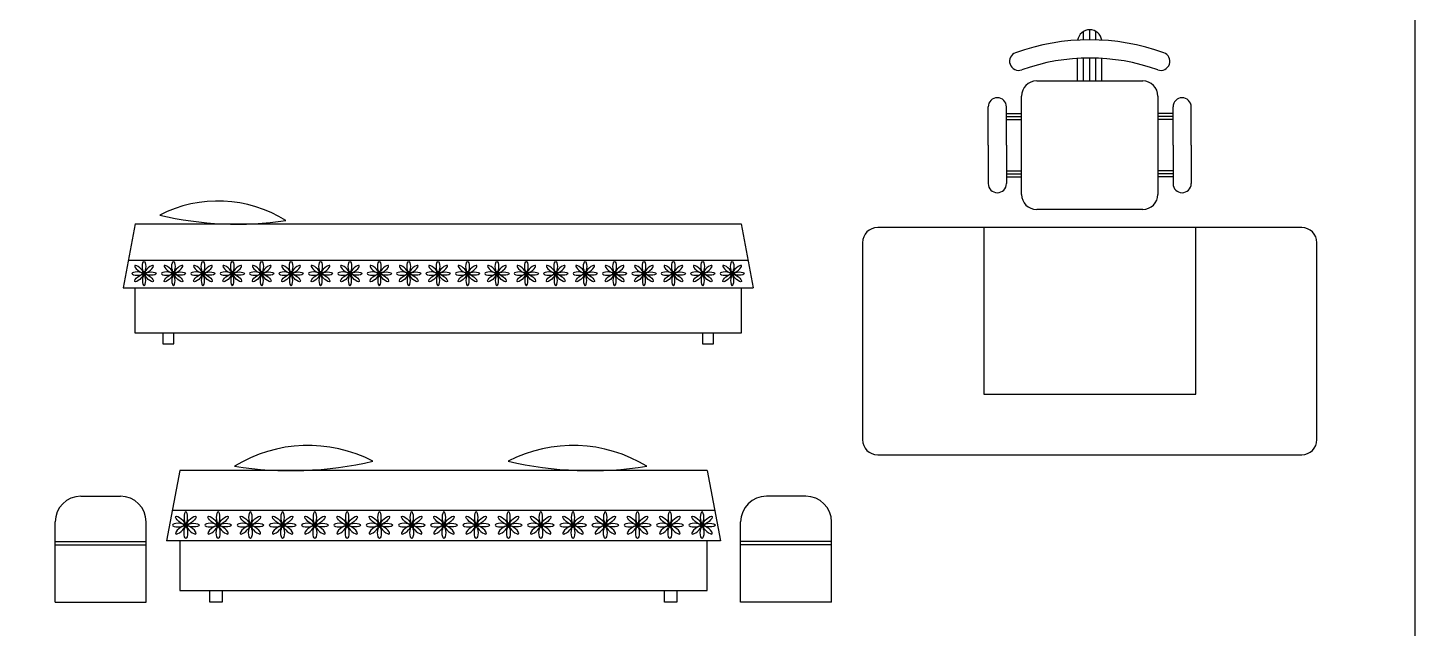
# Model space of a CAD drawing. Header units: millimetres. Extents: x 577 to 2337, y 236 to 943.
# Drawn here: x 787.945 to 792.525, y 698.024 to 700.006 of the extents above; entities that cross this region are included whole.
import ezdxf

# ---------------------------------------------------------------- set-up
doc = ezdxf.new("R2010")
doc.units = ezdxf.units.MM
doc.header["$LTSCALE"] = 0.01
doc.layers.add('06-Furn', color=4, linetype='Continuous')

# ---------------------------------------------------------------- blocks, each defined once
blk = doc.blocks.new('table2')
at = {"layer": '06-Furn', "color": 37}
for p, q in [((802.9390174624731, 707.1332086072864), (802.9390174624731, 707.1615305075152)), ((802.9590174624731, 707.1334852584571), (802.9590174624731, 707.1668210968339)), ((802.979017462473, 707.1332086072864), (802.979017462473, 707.1615305075152)), ((802.9190174624731, 706.9978844115764), (802.9190174624731, 707.0734852584571)), ((802.9390174624731, 706.9978844115764), (802.9390174624731, 707.0734852584571)), ((802.9590174624731, 706.9978844115764), (802.9590174624731, 707.0734852584571)), ((802.979017462473, 706.9978844115764), (802.979017462473, 707.0734852584571)), ((802.999017462473, 706.9978844115764), (802.999017462473, 707.0734852584571)), ((802.6959248037564, 707.0532436308079), (802.6959248037564, 707.0532436308079)), ((803.2221101211898, 707.0532436308079), (803.2221101211898, 707.0532436308079)), ((802.7840174624731, 706.9978844115764), (803.134017462473, 706.9978844115764)), ((802.734017462473, 706.6234852584571), (802.734017462473, 706.9478844115764)), ((803.184017462473, 706.9478844115764), (803.184017462473, 706.6234852584571)), ((802.624017462473, 706.7856848350168), (802.624017462473, 706.9123536743705)), ((802.684017462473, 706.7856848350168), (802.684017462473, 706.9123536743705)), ((802.684017462473, 706.8905770373716), (802.734017462473, 706.8905770373716)), ((803.234017462473, 706.8905770373716), (803.184017462473, 706.8905770373716)), ((803.234017462473, 706.7856848350168), (803.234017462473, 706.9123536743705)), ((803.2940174624731, 706.7856848350168), (803.2940174624731, 706.9123536743705)), ((802.684017462473, 706.8805770373715), (802.734017462473, 706.8805770373715)), ((802.684017462473, 706.8705770373715), (802.734017462473, 706.8705770373715)), ((803.234017462473, 706.8805770373715), (803.184017462473, 706.8805770373715)), ((803.234017462473, 706.8705770373715), (803.184017462473, 706.8705770373715)), ((802.624017462473, 706.7856848350168), (802.624017462473, 706.6590159956629)), ((802.684017462473, 706.7856848350168), (802.684017462473, 706.6590159956629)), ((803.234017462473, 706.7856848350168), (803.234017462473, 706.6590159956629)), ((803.2940174624731, 706.7856848350168), (803.2940174624731, 706.6590159956629)), ((802.684017462473, 706.7007926326619), (802.734017462473, 706.7007926326619)), ((802.684017462473, 706.6907926326619), (802.734017462473, 706.6907926326619)), ((802.684017462473, 706.6807926326619), (802.734017462473, 706.6807926326619)), ((803.234017462473, 706.7007926326619), (803.184017462473, 706.7007926326619)), ((803.234017462473, 706.6907926326619), (803.184017462473, 706.6907926326619)), ((803.234017462473, 706.6807926326619), (803.184017462473, 706.6807926326619)), ((803.134017462473, 706.5734852584571), (802.7840174624731, 706.5734852584571)), ((803.6590174624731, 706.5138853823629), (802.259017462473, 706.5138853823629)), ((802.609017462473, 706.5138853823629), (802.609017462473, 705.9638853823628)), ((803.309017462473, 705.9638853823628), (803.309017462473, 706.5138853823629)), ((802.2090174624731, 706.4638853823628), (802.2090174624731, 705.813885382363)), ((803.7090174624731, 705.813885382363), (803.7090174624731, 706.4638853823628)), ((802.609017462473, 705.9638853823628), (803.309017462473, 705.9638853823628)), ((802.259017462473, 705.7638853823629), (803.6590174624731, 705.7638853823629))]:
    blk.add_line(p, q, dxfattribs=at)
for centre, radius, start, end in [((802.9590174624731, 707.1263728301515), 0.04044826668239341, 8.538032591338604, 171.4619674086614), ((802.9590174624731, 706.4104148756103), 0.7230703828466986, 70.2164437314334, 109.7835562685666), ((802.7244354020027, 707.0625788216275), 0.03000000000000001, 109.7835562685666, 198.1299367829134), ((802.9590174624731, 706.4104148756103), 0.6630703828466986, 70.2164437314334, 109.7835562685666), ((803.1935995229434, 707.0625788216275), 0.03000000000000001, 341.8700632170865, 70.2164437314334), ((802.7244354020027, 707.0625788216275), 0.03000000000000001, 198.1299367829134, 289.7835562685666), ((803.1935995229434, 707.0625788216275), 0.03000000000000001, 250.2164437314332, 341.8700632170865), ((802.7840174624731, 706.9478844115764), 0.05000000000000001, 90, 180), ((803.134017462473, 706.9478844115764), 0.05000000000000001, 0, 90), ((802.654017462473, 706.9123536743705), 0.03000000000000001, 0, 180), ((803.264017462473, 706.9123536743705), 0.03000000000000001, 0, 180), ((802.654017462473, 706.6590159956629), 0.03000000000000001, 180, 0), ((803.264017462473, 706.6590159956629), 0.03000000000000001, 180, 0), ((802.7840174624731, 706.6234852584571), 0.05000000000000001, 180, 270), ((803.134017462473, 706.6234852584571), 0.05000000000000001, 270, 0), ((802.259017462473, 706.4638853823628), 0.05000000000000027, 90, 180), ((803.6590174624731, 706.4638853823628), 0.05000000000000072, 0, 90), ((802.259017462473, 705.813885382363), 0.05000000000000072, 180, 270), ((803.6590174624731, 705.813885382363), 0.05000000000000038, 270, 0)]:
    blk.add_arc(centre, radius, start, end, dxfattribs=at)
blk = doc.blocks.new('bed3')
at = {"layer": '06-Furn'}
h = blk.add_hatch(color=243, dxfattribs=at)
edge = h.paths.add_edge_path()
edge.add_ellipse((805.3698898849779, 697.2328792601681), major_axis=(-0.004149226173076965, 0.004149226173076965), ratio=0.9999999999969152, start_angle=45.00000000008839, end_angle=225.0000000000884, ccw=False)
edge.add_ellipse((805.3698898849779, 697.2328792601681), major_axis=(0.004149226173135704, 0.004149226173135706), ratio=0.9999999999912027, start_angle=-45.00000000025199, end_angle=134.999999999748, ccw=False)
h = blk.add_hatch(color=243, dxfattribs=at)
edge = h.paths.add_edge_path()
edge.add_ellipse((805.4669584862592, 697.2328792601681), major_axis=(0.004149226173135704, 0.004149226173135706), ratio=0.9999999999912027, start_angle=134.999999999748, end_angle=314.99999999974796, ccw=False)
edge.add_ellipse((805.4669584862592, 697.2328792601681), major_axis=(-0.004149226173076965, 0.004149226173076965), ratio=0.9999999999969152, start_angle=-134.9999999999116, end_angle=45.00000000008839, ccw=False)
h = blk.add_hatch(color=243, dxfattribs=at)
edge = h.paths.add_edge_path()
edge.add_ellipse((805.5640270875406, 697.2328792601681), major_axis=(-0.004149226173076965, 0.004149226173076965), ratio=0.9999999999969152, start_angle=45.00000000008839, end_angle=225.0000000000884, ccw=False)
edge.add_ellipse((805.5640270875406, 697.2328792601681), major_axis=(0.004149226173135704, 0.004149226173135706), ratio=0.9999999999912027, start_angle=-45.00000000025199, end_angle=134.999999999748, ccw=False)
h = blk.add_hatch(color=243, dxfattribs=at)
edge = h.paths.add_edge_path()
edge.add_ellipse((805.6610956888219, 697.2328792601681), major_axis=(0.004149226173135704, 0.004149226173135706), ratio=0.9999999999912027, start_angle=134.999999999748, end_angle=314.99999999974796, ccw=False)
edge.add_ellipse((805.6610956888219, 697.2328792601681), major_axis=(-0.004149226173076965, 0.004149226173076965), ratio=0.9999999999969152, start_angle=-134.9999999999116, end_angle=45.00000000008839, ccw=False)
h = blk.add_hatch(color=243, dxfattribs=at)
edge = h.paths.add_edge_path()
edge.add_ellipse((805.7581642901033, 697.2328792601681), major_axis=(-0.004149226173076965, 0.004149226173076965), ratio=0.9999999999969152, start_angle=45.00000000008839, end_angle=225.0000000000884, ccw=False)
edge.add_ellipse((805.7581642901033, 697.2328792601681), major_axis=(0.004149226173135704, 0.004149226173135706), ratio=0.9999999999912027, start_angle=-45.00000000025199, end_angle=134.999999999748, ccw=False)
h = blk.add_hatch(color=243, dxfattribs=at)
edge = h.paths.add_edge_path()
edge.add_ellipse((805.8552328913846, 697.2328792601681), major_axis=(0.004149226173135704, 0.004149226173135706), ratio=0.9999999999912027, start_angle=134.999999999748, end_angle=314.99999999974796, ccw=False)
edge.add_ellipse((805.8552328913846, 697.2328792601681), major_axis=(-0.004149226173076965, 0.004149226173076965), ratio=0.9999999999969152, start_angle=-134.9999999999116, end_angle=45.00000000008839, ccw=False)
h = blk.add_hatch(color=243, dxfattribs=at)
edge = h.paths.add_edge_path()
edge.add_ellipse((805.952301492666, 697.2328792601681), major_axis=(-0.004149226173076965, 0.004149226173076965), ratio=0.9999999999969152, start_angle=45.00000000008839, end_angle=225.0000000000884, ccw=False)
edge.add_ellipse((805.952301492666, 697.2328792601681), major_axis=(0.004149226173135704, 0.004149226173135706), ratio=0.9999999999912027, start_angle=-45.00000000025199, end_angle=134.999999999748, ccw=False)
h = blk.add_hatch(color=243, dxfattribs=at)
edge = h.paths.add_edge_path()
edge.add_ellipse((806.0493700939473, 697.2328792601681), major_axis=(0.004149226173135704, 0.004149226173135706), ratio=0.9999999999912027, start_angle=134.999999999748, end_angle=314.99999999974796, ccw=False)
edge.add_ellipse((806.0493700939473, 697.2328792601681), major_axis=(-0.004149226173076965, 0.004149226173076965), ratio=0.9999999999969152, start_angle=-134.9999999999116, end_angle=45.00000000008839, ccw=False)
h = blk.add_hatch(color=243, dxfattribs=at)
edge = h.paths.add_edge_path()
edge.add_ellipse((806.1464386952288, 697.2328792601681), major_axis=(-0.004149226173076965, 0.004149226173076965), ratio=0.9999999999969152, start_angle=45.00000000008839, end_angle=225.0000000000884, ccw=False)
edge.add_ellipse((806.1464386952288, 697.2328792601681), major_axis=(0.004149226173135704, 0.004149226173135706), ratio=0.9999999999912027, start_angle=-45.00000000025199, end_angle=134.999999999748, ccw=False)
h = blk.add_hatch(color=243, dxfattribs=at)
edge = h.paths.add_edge_path()
edge.add_ellipse((806.2435072965101, 697.2328792601681), major_axis=(0.004149226173135704, 0.004149226173135706), ratio=0.9999999999912027, start_angle=134.999999999748, end_angle=314.99999999974796, ccw=False)
edge.add_ellipse((806.2435072965101, 697.2328792601681), major_axis=(-0.004149226173076965, 0.004149226173076965), ratio=0.9999999999969152, start_angle=-134.9999999999116, end_angle=45.00000000008839, ccw=False)
h = blk.add_hatch(color=243, dxfattribs=at)
edge = h.paths.add_edge_path()
edge.add_ellipse((806.3405758977915, 697.2328792601681), major_axis=(-0.004149226173076965, 0.004149226173076965), ratio=0.9999999999969152, start_angle=45.00000000008839, end_angle=225.0000000000884, ccw=False)
edge.add_ellipse((806.3405758977915, 697.2328792601681), major_axis=(0.004149226173135704, 0.004149226173135706), ratio=0.9999999999912027, start_angle=-45.00000000025199, end_angle=134.999999999748, ccw=False)
h = blk.add_hatch(color=243, dxfattribs=at)
edge = h.paths.add_edge_path()
edge.add_ellipse((806.4376444990729, 697.2328792601681), major_axis=(0.004149226173135704, 0.004149226173135706), ratio=0.9999999999912027, start_angle=134.999999999748, end_angle=314.99999999974796, ccw=False)
edge.add_ellipse((806.4376444990729, 697.2328792601681), major_axis=(-0.004149226173076965, 0.004149226173076965), ratio=0.9999999999969152, start_angle=-134.9999999999116, end_angle=45.00000000008839, ccw=False)
h = blk.add_hatch(color=243, dxfattribs=at)
edge = h.paths.add_edge_path()
edge.add_ellipse((806.5347131003543, 697.2328792601681), major_axis=(-0.004149226173076965, 0.004149226173076965), ratio=0.9999999999969152, start_angle=45.00000000008839, end_angle=225.0000000000884, ccw=False)
edge.add_ellipse((806.5347131003543, 697.2328792601681), major_axis=(0.004149226173135704, 0.004149226173135706), ratio=0.9999999999912027, start_angle=-45.00000000025199, end_angle=134.999999999748, ccw=False)
h = blk.add_hatch(color=243, dxfattribs=at)
edge = h.paths.add_edge_path()
edge.add_ellipse((806.6317817016356, 697.2328792601681), major_axis=(0.004149226173135704, 0.004149226173135706), ratio=0.9999999999912027, start_angle=134.999999999748, end_angle=314.99999999974796, ccw=False)
edge.add_ellipse((806.6317817016356, 697.2328792601681), major_axis=(-0.004149226173076965, 0.004149226173076965), ratio=0.9999999999969152, start_angle=-134.9999999999116, end_angle=45.00000000008839, ccw=False)
h = blk.add_hatch(color=243, dxfattribs=at)
edge = h.paths.add_edge_path()
edge.add_ellipse((806.7288503029171, 697.2328792601681), major_axis=(-0.004149226173076965, 0.004149226173076965), ratio=0.9999999999969152, start_angle=45.00000000008839, end_angle=225.0000000000884, ccw=False)
edge.add_ellipse((806.7288503029171, 697.2328792601681), major_axis=(0.004149226173135704, 0.004149226173135706), ratio=0.9999999999912027, start_angle=-45.00000000025199, end_angle=134.999999999748, ccw=False)
h = blk.add_hatch(color=243, dxfattribs=at)
edge = h.paths.add_edge_path()
edge.add_ellipse((806.8259189041984, 697.2328792601681), major_axis=(0.004149226173135704, 0.004149226173135706), ratio=0.9999999999912027, start_angle=134.999999999748, end_angle=314.99999999974796, ccw=False)
edge.add_ellipse((806.8259189041984, 697.2328792601681), major_axis=(-0.004149226173076965, 0.004149226173076965), ratio=0.9999999999969152, start_angle=-134.9999999999116, end_angle=45.00000000008839, ccw=False)
h = blk.add_hatch(color=243, dxfattribs=at)
edge = h.paths.add_edge_path()
edge.add_ellipse((806.9229875054798, 697.2328792601681), major_axis=(-0.004149226173076965, 0.004149226173076965), ratio=0.9999999999969152, start_angle=45.00000000008839, end_angle=225.0000000000884, ccw=False)
edge.add_ellipse((806.9229875054798, 697.2328792601681), major_axis=(0.004149226173135704, 0.004149226173135706), ratio=0.9999999999912027, start_angle=-45.00000000025199, end_angle=134.999999999748, ccw=False)
h = blk.add_hatch(color=243, dxfattribs=at)
edge = h.paths.add_edge_path()
edge.add_ellipse((807.0200561067611, 697.2328792601681), major_axis=(0.004149226173135704, 0.004149226173135706), ratio=0.9999999999912027, start_angle=134.999999999748, end_angle=314.99999999974796, ccw=False)
edge.add_ellipse((807.0200561067611, 697.2328792601681), major_axis=(-0.004149226173076965, 0.004149226173076965), ratio=0.9999999999969152, start_angle=-134.9999999999116, end_angle=45.00000000008839, ccw=False)
h = blk.add_hatch(color=243, dxfattribs=at)
edge = h.paths.add_edge_path()
edge.add_ellipse((807.1171247080425, 697.2328792601681), major_axis=(-0.004149226173076965, 0.004149226173076965), ratio=0.9999999999969152, start_angle=45.00000000008839, end_angle=225.0000000000884, ccw=False)
edge.add_ellipse((807.1171247080425, 697.2328792601681), major_axis=(0.004149226173135704, 0.004149226173135706), ratio=0.9999999999912027, start_angle=-45.00000000025199, end_angle=134.999999999748, ccw=False)
h = blk.add_hatch(color=243, dxfattribs=at)
edge = h.paths.add_edge_path()
edge.add_ellipse((807.2141933093238, 697.2328792601681), major_axis=(0.004149226173135704, 0.004149226173135706), ratio=0.9999999999912027, start_angle=134.999999999748, end_angle=314.99999999974796, ccw=False)
edge.add_ellipse((807.2141933093238, 697.2328792601681), major_axis=(-0.004149226173076965, 0.004149226173076965), ratio=0.9999999999969152, start_angle=-134.9999999999116, end_angle=45.00000000008839, ccw=False)
h = blk.add_hatch(color=243, dxfattribs=at)
edge = h.paths.add_edge_path()
edge.add_ellipse((807.3112619106053, 697.2328792601681), major_axis=(-0.004149226173076965, 0.004149226173076965), ratio=0.9999999999969152, start_angle=45.00000000008839, end_angle=225.0000000000884, ccw=False)
edge.add_ellipse((807.3112619106053, 697.2328792601681), major_axis=(0.004149226173135704, 0.004149226173135706), ratio=0.9999999999912027, start_angle=-45.00000000025199, end_angle=134.999999999748, ccw=False)
at = {"layer": '06-Furn', "color": 25}
for p, q in [((805.34071450755, 697.3970763169893), (805.3005405801931, 697.1858439928562)), ((805.34071450755, 697.3970763169893), (807.34071450755, 697.3970763169893)), ((807.34071450755, 697.3970763169893), (807.3808884349072, 697.1858439928562)), ((805.3178737872018, 697.276981052188), (807.3635552278985, 697.276981052188)), ((805.3005405801931, 697.1858439928562), (807.3808884349072, 697.1858439928562)), ((805.34071450755, 697.0359026718556), (805.34071450755, 697.1858439928563)), ((807.34071450755, 697.1832169138069), (807.34071450755, 697.0359026718556)), ((807.34071450755, 697.0359026718556), (805.34071450755, 697.0359026718556)), ((805.4682993974488, 697.0359026718556), (805.431851566882, 697.0359026718556)), ((805.431851566882, 697.0359026718556), (805.431851566882, 697.0007059478177)), ((805.431851566882, 697.0007059478177), (805.4682993974488, 697.0007059478177)), ((805.4682993974488, 697.0007059478177), (805.4682993974488, 697.0359026718556)), ((807.2495774482182, 697.0359026718556), (807.2131296176514, 697.0359026718556)), ((807.2131296176514, 697.0359026718556), (807.2131296176514, 697.0007059478177)), ((807.2131296176514, 697.0007059478177), (807.2495774482182, 697.0007059478177)), ((807.2495774482182, 697.0007059478177), (807.2495774482182, 697.0359026718556))]:
    blk.add_line(p, q, dxfattribs=at)
at = {"layer": '06-Furn', "color": 243}
for centre in [(805.3698898849779, 697.2328792601681), (805.3698898849779, 697.2328792601681), (805.4669584862592, 697.2328792601681), (805.4669584862592, 697.2328792601681), (805.5640270875406, 697.2328792601681), (805.5640270875406, 697.2328792601681), (805.6610956888219, 697.2328792601681), (805.6610956888219, 697.2328792601681), (805.7581642901033, 697.2328792601681), (805.7581642901033, 697.2328792601681), (805.8552328913846, 697.2328792601681), (805.8552328913846, 697.2328792601681), (805.952301492666, 697.2328792601681), (805.952301492666, 697.2328792601681), (806.0493700939473, 697.2328792601681), (806.0493700939473, 697.2328792601681), (806.1464386952288, 697.2328792601681), (806.1464386952288, 697.2328792601681), (806.2435072965101, 697.2328792601681), (806.2435072965101, 697.2328792601681), (806.3405758977915, 697.2328792601681), (806.3405758977915, 697.2328792601681), (806.4376444990729, 697.2328792601681), (806.4376444990729, 697.2328792601681), (806.5347131003543, 697.2328792601681), (806.5347131003543, 697.2328792601681), (806.6317817016356, 697.2328792601681), (806.6317817016356, 697.2328792601681), (806.7288503029171, 697.2328792601681), (806.7288503029171, 697.2328792601681), (806.8259189041984, 697.2328792601681), (806.8259189041984, 697.2328792601681), (806.9229875054798, 697.2328792601681), (806.9229875054798, 697.2328792601681), (807.0200561067611, 697.2328792601681), (807.0200561067611, 697.2328792601681), (807.1171247080425, 697.2328792601681), (807.1171247080425, 697.2328792601681), (807.2141933093238, 697.2328792601681), (807.2141933093238, 697.2328792601681), (807.3112619106053, 697.2328792601681), (807.3112619106053, 697.2328792601681)]:
    blk.add_circle(centre, 0.005867891927342965, dxfattribs=at)
at = {"layer": '06-Furn', "color": 25}
for centre, radius, start, end in [((805.6136813557846, 697.0479007170351), 0.4242962553775647, 58.04710444238937, 116.9449089263931), ((805.6766390316794, 698.4875660217849), 1.091682272868571, 256.4798994656024, 278.512113903738)]:
    blk.add_arc(centre, radius, start, end, dxfattribs=at)
at = {"layer": '06-Furn', "color": 243}
for centre, major_axis, ratio, start_param, end_param in [((805.3698898849779, 697.2558620524565), (-1.065185402269118e-13, 0.017114900360926), 0.3142775571176072, 3.14159265356999, 9.424777960749577), ((805.4669584862592, 697.2558620524565), (1.082783835535758e-13, 0.017114900360926), 0.3142775571253561, 3.141592653609923, 9.424777960789509), ((805.5640270875406, 697.2558620524565), (-1.065185402269118e-13, 0.017114900360926), 0.3142775571176072, 3.14159265356999, 9.424777960749577), ((805.6610956888219, 697.2558620524565), (1.082783835535758e-13, 0.017114900360926), 0.3142775571253561, 3.141592653609923, 9.424777960789509), ((805.7581642901033, 697.2558620524565), (-1.065185402269118e-13, 0.017114900360926), 0.3142775571176072, 3.14159265356999, 9.424777960749577), ((805.8552328913846, 697.2558620524565), (1.082783835535758e-13, 0.017114900360926), 0.3142775571253561, 3.141592653609923, 9.424777960789509), ((805.952301492666, 697.2558620524565), (-1.065185402269118e-13, 0.017114900360926), 0.3142775571176072, 3.14159265356999, 9.424777960749577), ((806.0493700939473, 697.2558620524565), (1.082783835535758e-13, 0.017114900360926), 0.3142775571253561, 3.141592653609923, 9.424777960789509), ((806.1464386952288, 697.2558620524565), (-1.065185402269118e-13, 0.017114900360926), 0.3142775571176072, 3.14159265356999, 9.424777960749577), ((806.2435072965101, 697.2558620524565), (1.082783835535758e-13, 0.017114900360926), 0.3142775571253561, 3.141592653609923, 9.424777960789509), ((806.3405758977915, 697.2558620524565), (-1.065185402269118e-13, 0.017114900360926), 0.3142775571176072, 3.14159265356999, 9.424777960749577), ((806.4376444990729, 697.2558620524565), (1.082783835535758e-13, 0.017114900360926), 0.3142775571253561, 3.141592653609923, 9.424777960789509), ((806.5347131003543, 697.2558620524565), (-1.065185402269118e-13, 0.017114900360926), 0.3142775571176072, 3.14159265356999, 9.424777960749577), ((806.6317817016356, 697.2558620524565), (1.082783835535758e-13, 0.017114900360926), 0.3142775571253561, 3.141592653609923, 9.424777960789509), ((806.7288503029171, 697.2558620524565), (-1.065185402269118e-13, 0.017114900360926), 0.3142775571176072, 3.14159265356999, 9.424777960749577), ((806.8259189041984, 697.2558620524565), (1.082783835535758e-13, 0.017114900360926), 0.3142775571253561, 3.141592653609923, 9.424777960789509), ((806.9229875054798, 697.2558620524565), (-1.065185402269118e-13, 0.017114900360926), 0.3142775571176072, 3.14159265356999, 9.424777960749577), ((807.0200561067611, 697.2558620524565), (1.082783835535758e-13, 0.017114900360926), 0.3142775571253561, 3.141592653609923, 9.424777960789509), ((807.1171247080425, 697.2558620524565), (-1.065185402269118e-13, 0.017114900360926), 0.3142775571176072, 3.14159265356999, 9.424777960749577), ((807.2141933093238, 697.2558620524565), (1.082783835535758e-13, 0.017114900360926), 0.3142775571253561, 3.141592653609923, 9.424777960789509), ((807.3112619106053, 697.2558620524565), (-1.065185402269118e-13, 0.017114900360926), 0.3142775571176072, 3.14159265356999, 9.424777960749577)]:
    blk.add_ellipse(centre, major_axis=major_axis, ratio=ratio, start_param=start_param, end_param=end_param, dxfattribs=at)
at = {"layer": '06-Furn', "color": 243, "extrusion": (0, 0, -1)}
for centre, major_axis, ratio in [((805.3469070926895, 697.2328792601681), (0.01711490036089284, 3.200876410706377e-15), 0.3142775571220904), ((805.3698898849779, 697.20989646788), (1.065185402269118e-13, 0.017114900360926), 0.3142775571176072), ((805.4439756939709, 697.2328792601681), (0.01711490036095916, 1.071021247774415e-14), 0.3142775571208727), ((805.4669584862592, 697.20989646788), (-1.082783835535758e-13, 0.017114900360926), 0.3142775571253561), ((805.5410442952523, 697.2328792601681), (0.01711490036089284, 3.200876410706377e-15), 0.3142775571220904), ((805.5640270875406, 697.20989646788), (1.065185402269118e-13, 0.017114900360926), 0.3142775571176072), ((805.6381128965336, 697.2328792601681), (0.01711490036095916, 1.071021247774415e-14), 0.3142775571208727), ((805.6610956888219, 697.20989646788), (-1.082783835535758e-13, 0.017114900360926), 0.3142775571253561), ((805.735181497815, 697.2328792601681), (0.01711490036089284, 3.200876410706377e-15), 0.3142775571220904), ((805.7581642901033, 697.20989646788), (1.065185402269118e-13, 0.017114900360926), 0.3142775571176072), ((805.8322500990963, 697.2328792601681), (0.01711490036095916, 1.071021247774415e-14), 0.3142775571208727), ((805.8552328913846, 697.20989646788), (-1.082783835535758e-13, 0.017114900360926), 0.3142775571253561), ((805.9293187003777, 697.2328792601681), (0.01711490036089284, 3.200876410706377e-15), 0.3142775571220904), ((805.952301492666, 697.20989646788), (1.065185402269118e-13, 0.017114900360926), 0.3142775571176072), ((806.0263873016592, 697.2328792601681), (0.01711490036095916, 1.071021247774415e-14), 0.3142775571208727), ((806.0493700939473, 697.20989646788), (-1.082783835535758e-13, 0.017114900360926), 0.3142775571253561), ((806.1234559029405, 697.2328792601681), (0.01711490036089284, 3.200876410706377e-15), 0.3142775571220904), ((806.1464386952288, 697.20989646788), (1.065185402269118e-13, 0.017114900360926), 0.3142775571176072), ((806.2205245042219, 697.2328792601681), (0.01711490036095916, 1.071021247774415e-14), 0.3142775571208727), ((806.2435072965101, 697.20989646788), (-1.082783835535758e-13, 0.017114900360926), 0.3142775571253561), ((806.3175931055032, 697.2328792601681), (0.01711490036089284, 3.200876410706377e-15), 0.3142775571220904), ((806.3405758977915, 697.20989646788), (1.065185402269118e-13, 0.017114900360926), 0.3142775571176072), ((806.4146617067846, 697.2328792601681), (0.01711490036095916, 1.071021247774415e-14), 0.3142775571208727), ((806.4376444990729, 697.20989646788), (-1.082783835535758e-13, 0.017114900360926), 0.3142775571253561), ((806.511730308066, 697.2328792601681), (0.01711490036089284, 3.200876410706377e-15), 0.3142775571220904), ((806.5347131003543, 697.20989646788), (1.065185402269118e-13, 0.017114900360926), 0.3142775571176072), ((806.6087989093475, 697.2328792601681), (0.01711490036095916, 1.071021247774415e-14), 0.3142775571208727), ((806.6317817016356, 697.20989646788), (-1.082783835535758e-13, 0.017114900360926), 0.3142775571253561), ((806.7058675106288, 697.2328792601681), (0.01711490036089284, 3.200876410706377e-15), 0.3142775571220904), ((806.7288503029171, 697.20989646788), (1.065185402269118e-13, 0.017114900360926), 0.3142775571176072), ((806.8029361119102, 697.2328792601681), (0.01711490036095916, 1.071021247774415e-14), 0.3142775571208727), ((806.8259189041984, 697.20989646788), (-1.082783835535758e-13, 0.017114900360926), 0.3142775571253561), ((806.9000047131915, 697.2328792601681), (0.01711490036089284, 3.200876410706377e-15), 0.3142775571220904), ((806.9229875054798, 697.20989646788), (1.065185402269118e-13, 0.017114900360926), 0.3142775571176072), ((806.9970733144729, 697.2328792601681), (0.01711490036095916, 1.071021247774415e-14), 0.3142775571208727), ((807.0200561067611, 697.20989646788), (-1.082783835535758e-13, 0.017114900360926), 0.3142775571253561), ((807.0941419157542, 697.2328792601681), (0.01711490036089284, 3.200876410706377e-15), 0.3142775571220904), ((807.1171247080425, 697.20989646788), (1.065185402269118e-13, 0.017114900360926), 0.3142775571176072), ((807.1912105170356, 697.2328792601681), (0.01711490036095916, 1.071021247774415e-14), 0.3142775571208727), ((807.2141933093238, 697.20989646788), (-1.082783835535758e-13, 0.017114900360926), 0.3142775571253561), ((807.288279118317, 697.2328792601681), (0.01711490036089284, 3.200876410706377e-15), 0.3142775571220904), ((807.3112619106053, 697.20989646788), (1.065185402269118e-13, 0.017114900360926), 0.3142775571176072)]:
    blk.add_ellipse(centre, major_axis=major_axis, ratio=ratio, dxfattribs=at)
at = {"layer": '06-Furn', "color": 243}
for centre, major_axis, ratio in [((805.3524632378745, 697.2178952449485), (0.01297733212988473, 0.01115834509031557), 0.3142775571222981), ((805.387316532081, 697.2178952449485), (-0.01297733212996356, 0.0111583450902239), 0.3142775571197721), ((805.392872677266, 697.2328792601681), (-0.01711490036095916, 1.071021247774415e-14), 0.3142775571208727), ((805.4495318391558, 697.2178952449485), (0.01297733212988473, 0.01115834509031557), 0.3142775571222981), ((805.4843851333625, 697.2178952449485), (-0.01297733212996356, 0.0111583450902239), 0.3142775571197721), ((805.4899412785475, 697.2328792601681), (-0.01711490036089284, 3.200876410706377e-15), 0.3142775571220904), ((805.5466004404373, 697.2178952449485), (0.01297733212988473, 0.01115834509031557), 0.3142775571222981), ((805.5814537346438, 697.2178952449485), (-0.01297733212996356, 0.0111583450902239), 0.3142775571197721), ((805.5870098798288, 697.2328792601681), (-0.01711490036095916, 1.071021247774415e-14), 0.3142775571208727), ((805.6436690417186, 697.2178952449485), (0.01297733212988473, 0.01115834509031557), 0.3142775571222981), ((805.6785223359252, 697.2178952449485), (-0.01297733212996356, 0.0111583450902239), 0.3142775571197721), ((805.6840784811102, 697.2328792601681), (-0.01711490036089284, 3.200876410706377e-15), 0.3142775571220904), ((805.740737643, 697.2178952449485), (0.01297733212988473, 0.01115834509031557), 0.3142775571222981), ((805.7755909372065, 697.2178952449485), (-0.01297733212996356, 0.0111583450902239), 0.3142775571197721), ((805.7811470823915, 697.2328792601681), (-0.01711490036095916, 1.071021247774415e-14), 0.3142775571208727), ((805.8378062442813, 697.2178952449485), (0.01297733212988473, 0.01115834509031557), 0.3142775571222981), ((805.8726595384879, 697.2178952449485), (-0.01297733212996356, 0.0111583450902239), 0.3142775571197721), ((805.8782156836729, 697.2328792601681), (-0.01711490036089284, 3.200876410706377e-15), 0.3142775571220904), ((805.9348748455627, 697.2178952449485), (0.01297733212988473, 0.01115834509031557), 0.3142775571222981), ((805.9697281397692, 697.2178952449485), (-0.01297733212996356, 0.0111583450902239), 0.3142775571197721), ((805.9752842849542, 697.2328792601681), (-0.01711490036095916, 1.071021247774415e-14), 0.3142775571208727), ((806.0319434468441, 697.2178952449485), (0.01297733212988473, 0.01115834509031557), 0.3142775571222981), ((806.0667967410507, 697.2178952449485), (-0.01297733212996356, 0.0111583450902239), 0.3142775571197721), ((806.0723528862356, 697.2328792601681), (-0.01711490036089284, 3.200876410706377e-15), 0.3142775571220904), ((806.1290120481256, 697.2178952449485), (0.01297733212988473, 0.01115834509031557), 0.3142775571222981), ((806.163865342332, 697.2178952449485), (-0.01297733212996356, 0.0111583450902239), 0.3142775571197721), ((806.169421487517, 697.2328792601681), (-0.01711490036095916, 1.071021247774415e-14), 0.3142775571208727), ((806.226080649407, 697.2178952449485), (0.01297733212988473, 0.01115834509031557), 0.3142775571222981), ((806.2609339436134, 697.2178952449485), (-0.01297733212996356, 0.0111583450902239), 0.3142775571197721), ((806.2664900887984, 697.2328792601681), (-0.01711490036089284, 3.200876410706377e-15), 0.3142775571220904), ((806.3231492506883, 697.2178952449485), (0.01297733212988473, 0.01115834509031557), 0.3142775571222981), ((806.3580025448947, 697.2178952449485), (-0.01297733212996356, 0.0111583450902239), 0.3142775571197721), ((806.3635586900798, 697.2328792601681), (-0.01711490036095916, 1.071021247774415e-14), 0.3142775571208727), ((806.4202178519697, 697.2178952449485), (0.01297733212988473, 0.01115834509031557), 0.3142775571222981), ((806.4550711461761, 697.2178952449485), (-0.01297733212996356, 0.0111583450902239), 0.3142775571197721), ((806.4606272913612, 697.2328792601681), (-0.01711490036089284, 3.200876410706377e-15), 0.3142775571220904), ((806.517286453251, 697.2178952449485), (0.01297733212988473, 0.01115834509031557), 0.3142775571222981), ((806.5521397474574, 697.2178952449485), (-0.01297733212996356, 0.0111583450902239), 0.3142775571197721), ((806.5576958926425, 697.2328792601681), (-0.01711490036095916, 1.071021247774415e-14), 0.3142775571208727), ((806.6143550545324, 697.2178952449485), (0.01297733212988473, 0.01115834509031557), 0.3142775571222981), ((806.6492083487389, 697.2178952449485), (-0.01297733212996356, 0.0111583450902239), 0.3142775571197721), ((806.654764493924, 697.2328792601681), (-0.01711490036089284, 3.200876410706377e-15), 0.3142775571220904), ((806.7114236558137, 697.2178952449485), (0.01297733212988473, 0.01115834509031557), 0.3142775571222981), ((806.7462769500203, 697.2178952449485), (-0.01297733212996356, 0.0111583450902239), 0.3142775571197721), ((806.7518330952053, 697.2328792601681), (-0.01711490036095916, 1.071021247774415e-14), 0.3142775571208727), ((806.8084922570952, 697.2178952449485), (0.01297733212988473, 0.01115834509031557), 0.3142775571222981), ((806.8433455513017, 697.2178952449485), (-0.01297733212996356, 0.0111583450902239), 0.3142775571197721), ((806.8489016964867, 697.2328792601681), (-0.01711490036089284, 3.200876410706377e-15), 0.3142775571220904), ((806.9055608583765, 697.2178952449485), (0.01297733212988473, 0.01115834509031557), 0.3142775571222981), ((806.940414152583, 697.2178952449485), (-0.01297733212996356, 0.0111583450902239), 0.3142775571197721), ((806.945970297768, 697.2328792601681), (-0.01711490036095916, 1.071021247774415e-14), 0.3142775571208727), ((807.0026294596579, 697.2178952449485), (0.01297733212988473, 0.01115834509031557), 0.3142775571222981), ((807.0374827538644, 697.2178952449485), (-0.01297733212996356, 0.0111583450902239), 0.3142775571197721), ((807.0430388990494, 697.2328792601681), (-0.01711490036089284, 3.200876410706377e-15), 0.3142775571220904), ((807.0996980609392, 697.2178952449485), (0.01297733212988473, 0.01115834509031557), 0.3142775571222981), ((807.1345513551457, 697.2178952449485), (-0.01297733212996356, 0.0111583450902239), 0.3142775571197721), ((807.1401075003307, 697.2328792601681), (-0.01711490036095916, 1.071021247774415e-14), 0.3142775571208727), ((807.1967666622206, 697.2178952449485), (0.01297733212988473, 0.01115834509031557), 0.3142775571222981), ((807.2316199564272, 697.2178952449485), (-0.01297733212996356, 0.0111583450902239), 0.3142775571197721), ((807.2371761016121, 697.2328792601681), (-0.01711490036089284, 3.200876410706377e-15), 0.3142775571220904), ((807.2938352635019, 697.2178952449485), (0.01297733212988473, 0.01115834509031557), 0.3142775571222981), ((807.3286885577086, 697.2178952449485), (-0.01297733212996356, 0.0111583450902239), 0.3142775571197721), ((807.3342447028934, 697.2328792601681), (-0.01711490036095916, 1.071021247774415e-14), 0.3142775571208727)]:
    blk.add_ellipse(centre, major_axis=major_axis, ratio=ratio, dxfattribs=at)
at = {"layer": '06-Furn', "color": 243, "extrusion": (0, 0, -1)}
for centre in [(805.3524632378745, 697.2478632753879), (805.4495318391558, 697.2478632753879), (805.5466004404373, 697.2478632753879), (805.6436690417186, 697.2478632753879), (805.740737643, 697.2478632753879), (805.8378062442813, 697.2478632753879), (805.9348748455627, 697.2478632753879), (806.0319434468441, 697.2478632753879), (806.1290120481256, 697.2478632753879), (806.226080649407, 697.2478632753879), (806.3231492506883, 697.2478632753879), (806.4202178519697, 697.2478632753879), (806.517286453251, 697.2478632753879), (806.6143550545324, 697.2478632753879), (806.7114236558137, 697.2478632753879), (806.8084922570952, 697.2478632753879), (806.9055608583765, 697.2478632753879), (807.0026294596579, 697.2478632753879), (807.0996980609392, 697.2478632753879), (807.1967666622206, 697.2478632753879), (807.2938352635019, 697.2478632753879)]:
    blk.add_ellipse(centre, major_axis=(-0.01297733212988473, 0.01115834509031557), ratio=0.3142775571222981, start_param=3.141592653590016, end_param=9.424777960769603, dxfattribs=at)
at = {"layer": '06-Furn', "color": 243, "extrusion": (0, 0, -0.9999999999999998)}
for centre in [(805.387316532081, 697.2478632753879), (805.4843851333625, 697.2478632753879), (805.5814537346438, 697.2478632753879), (805.6785223359252, 697.2478632753879), (805.7755909372065, 697.2478632753879), (805.8726595384879, 697.2478632753879), (805.9697281397692, 697.2478632753879), (806.0667967410507, 697.2478632753879), (806.163865342332, 697.2478632753879), (806.2609339436134, 697.2478632753879), (806.3580025448947, 697.2478632753879), (806.4550711461761, 697.2478632753879), (806.5521397474574, 697.2478632753879), (806.6492083487389, 697.2478632753879), (806.7462769500203, 697.2478632753879), (806.8433455513017, 697.2478632753879), (806.940414152583, 697.2478632753879), (807.0374827538644, 697.2478632753879), (807.1345513551457, 697.2478632753879), (807.2316199564272, 697.2478632753879), (807.3286885577086, 697.2478632753879)]:
    blk.add_ellipse(centre, major_axis=(0.01297733212996356, 0.0111583450902239), ratio=0.3142775571197721, start_param=3.141592653567093, end_param=9.42477796074668, dxfattribs=at)
blk = doc.blocks.new('t2')
at = {"layer": '06-Furn'}
for points in [[(848.0039404736896, 711.1337712606094, 1), (848.0168175447085, 711.1337712606094, 1)], [(848.1104488490893, 711.1337712606094, 1), (848.1233259201081, 711.1337712606094, 1)], [(848.2169572244889, 711.1337712606094, 1), (848.2298342955078, 711.1337712606094, 1)], [(848.3234655998886, 711.1337712606094, 1), (848.3363426709074, 711.1337712606094, 1)], [(848.4299739752881, 711.1337712606094, 1), (848.442851046307, 711.1337712606094, 1)], [(848.5364823506878, 711.1337712606094, 1), (848.5493594217066, 711.1337712606094, 1)], [(848.6429907260874, 711.1337712606094, 1), (848.6558677971063, 711.1337712606094, 1)], [(848.7494991014871, 711.1337712606094, 1), (848.762376172506, 711.1337712606094, 1)], [(848.8560074768867, 711.1337712606094, 1), (848.8688845479056, 711.1337712606094, 1)], [(848.9625158522864, 711.1337712606094, 1), (848.9753929233053, 711.1337712606094, 1)], [(849.069024227686, 711.1337712606094, 1), (849.0819012987049, 711.1337712606094, 1)], [(849.1755326030857, 711.1337712606094, 1), (849.1884096741046, 711.1337712606094, 1)], [(849.2820409784853, 711.1337712606094, 1), (849.2949180495042, 711.1337712606094, 1)], [(849.388549353885, 711.1337712606094, 1), (849.4014264249039, 711.1337712606094, 1)], [(849.4950577292846, 711.1337712606094, 1), (849.5079348003035, 711.1337712606094, 1)], [(849.6015661046843, 711.1337712606094, 1), (849.6144431757032, 711.1337712606094, 1)], [(849.708074480084, 711.1337712606094, 1), (849.7209515511028, 711.1337712606094, 1)]]:
    blk.add_hatch(color=243, dxfattribs=at).paths.add_polyline_path(points)
at = {"layer": '06-Furn', "color": 25}
for p, q in [((847.9900643502366, 711.3139362319447), (847.9459835694307, 711.0821618849538)), ((849.7309871881644, 711.3139362319447), (847.9900643502366, 711.3139362319447)), ((849.7309871881644, 711.3139362319447), (849.7750679689702, 711.0821618849538)), ((847.6640755900131, 711.2290194460866), (847.794151210055, 711.2290194460866)), ((850.0569759483877, 711.2290194460866), (849.9269003283458, 711.2290194460866)), ((849.7560491338929, 711.1821618849539), (847.9650024045081, 711.1821618849539)), ((847.5790755900131, 710.8790194460867), (847.5790755900132, 711.1440194460865)), ((847.879151210055, 710.8790194460867), (847.8791512100549, 711.1440194460865)), ((849.8419003283458, 710.8790194460867), (849.8419003283459, 711.1440194460865)), ((850.1419759483878, 710.8790194460867), (850.1419759483877, 711.1440194460865)), ((847.579151210055, 711.0790194460867), (847.879151210055, 711.0790194460866)), ((847.579151210055, 711.0690194460867), (847.879151210055, 711.0690194460866)), ((849.7750679689702, 711.0821618849538), (847.9459835694307, 711.0821618849538)), ((847.9900643502366, 711.0792793264551), (847.9900643502366, 710.9176389981064)), ((849.7309871881644, 710.9176389981064), (849.7309871881644, 711.0821618849538)), ((850.1419003283459, 711.0790194460867), (849.8419003283458, 711.0790194460866)), ((850.1419003283459, 711.0690194460867), (849.8419003283458, 711.0690194460866)), ((847.9900643502366, 710.9176389981064), (849.7309871881644, 710.9176389981064)), ((848.0900643502366, 710.9176389981064), (848.1300566769961, 710.9176389981064)), ((848.0900643502366, 710.8790194460867), (848.0900643502366, 710.9176389981064)), ((848.1300566769961, 710.9176389981064), (848.1300566769961, 710.8790194460867)), ((849.590994861405, 710.9176389981064), (849.6309871881643, 710.9176389981064)), ((849.590994861405, 710.8790194460867), (849.590994861405, 710.9176389981064)), ((849.6309871881643, 710.9176389981064), (849.6309871881643, 710.8790194460867)), ((847.5790755900131, 710.8790194460867), (847.879151210055, 710.8790194460867)), ((848.1300566769961, 710.8790194460867), (848.0900643502366, 710.8790194460867)), ((849.6309871881643, 710.8790194460867), (849.590994861405, 710.8790194460867)), ((850.1419759483878, 710.8790194460867), (849.8419003283458, 710.8790194460867))]:
    blk.add_line(p, q, dxfattribs=at)
at = {"layer": '06-Furn', "color": 243}
for centre in [(848.010379009199, 711.1337712606094), (848.010379009199, 711.1337712606094), (848.1168873845987, 711.1337712606094), (848.1168873845987, 711.1337712606094), (848.2233957599983, 711.1337712606094), (848.2233957599983, 711.1337712606094), (848.329904135398, 711.1337712606094), (848.329904135398, 711.1337712606094), (848.4364125107976, 711.1337712606094), (848.4364125107976, 711.1337712606094), (848.5429208861973, 711.1337712606094), (848.5429208861973, 711.1337712606094), (848.6494292615969, 711.1337712606094), (848.6494292615969, 711.1337712606094), (848.7559376369966, 711.1337712606094), (848.7559376369966, 711.1337712606094), (848.8624460123962, 711.1337712606094), (848.8624460123962, 711.1337712606094), (848.9689543877959, 711.1337712606094), (848.9689543877959, 711.1337712606094), (849.0754627631954, 711.1337712606094), (849.0754627631954, 711.1337712606094), (849.1819711385951, 711.1337712606094), (849.1819711385951, 711.1337712606094), (849.2884795139947, 711.1337712606094), (849.2884795139947, 711.1337712606094), (849.3949878893944, 711.1337712606094), (849.3949878893944, 711.1337712606094), (849.501496264794, 711.1337712606094), (849.501496264794, 711.1337712606094), (849.6080046401937, 711.1337712606094), (849.6080046401937, 711.1337712606094), (849.7145130155933, 711.1337712606094), (849.7145130155933, 711.1337712606094)]:
    blk.add_circle(centre, 0.006438535509441864, dxfattribs=at)
at = {"layer": '06-Furn', "color": 25}
for centre, radius, start, end in [((848.4142507754009, 710.9311131435414), 0.465558422104183, 62.64319602602833, 121.5410005102207), ((849.2883745963029, 710.9311131435414), 0.465558422104183, 58.4589994897793, 117.3568039739717), ((848.3565283811861, 712.5112395028425), 1.197846716661536, 261.0759910489431, 283.1082054871796), ((849.3460969905178, 712.5112395028425), 1.197846716661536, 256.8917945128204, 278.9240089510569), ((847.664151210055, 711.1440194797242), 0.08499999999999915, 90, 180), ((847.794151210055, 711.1440194460865), 0.08499999999999915, 0, 90), ((849.9269003283458, 711.1440194460865), 0.08499999999999915, 90, 180), ((850.0569003283458, 711.1440194797242), 0.08499999999999915, 7.016477563892661e-15, 90)]:
    blk.add_arc(centre, radius, start, end, dxfattribs=at)
at = {"layer": '06-Furn', "color": 243}
for centre, major_axis, ratio in [((847.9912576471197, 711.1502124485625), (0.01423935797911474, -0.01224347721127086), 0.3142775571214815), ((848.0295003712783, 711.1502124485625), (-0.01423935797911474, -0.01224347721127086), 0.3142775571214816), ((848.0977660225194, 711.1502124485625), (0.01423935797911474, -0.01224347721127086), 0.3142775571214815), ((848.1360087466779, 711.1502124485625), (-0.01423935797911474, -0.01224347721127086), 0.3142775571214816), ((848.204274397919, 711.1502124485625), (0.01423935797911474, -0.01224347721127086), 0.3142775571214815), ((848.2425171220776, 711.1502124485625), (-0.01423935797911474, -0.01224347721127086), 0.3142775571214816), ((848.3107827733187, 711.1502124485625), (0.01423935797911474, -0.01224347721127086), 0.3142775571214815), ((848.3490254974772, 711.1502124485625), (-0.01423935797911474, -0.01224347721127086), 0.3142775571214816), ((848.4172911487183, 711.1502124485625), (0.01423935797911474, -0.01224347721127086), 0.3142775571214815), ((848.4555338728769, 711.1502124485625), (-0.01423935797911474, -0.01224347721127086), 0.3142775571214816), ((848.523799524118, 711.1502124485625), (0.01423935797911474, -0.01224347721127086), 0.3142775571214815), ((848.5620422482765, 711.1502124485625), (-0.01423935797911474, -0.01224347721127086), 0.3142775571214816), ((848.6303078995176, 711.1502124485625), (0.01423935797911474, -0.01224347721127086), 0.3142775571214815), ((848.6685506236762, 711.1502124485625), (-0.01423935797911474, -0.01224347721127086), 0.3142775571214816), ((848.7368162749173, 711.1502124485625), (0.01423935797911474, -0.01224347721127086), 0.3142775571214815), ((848.7750589990758, 711.1502124485625), (-0.01423935797911474, -0.01224347721127086), 0.3142775571214816), ((848.8433246503168, 711.1502124485625), (0.01423935797911474, -0.01224347721127086), 0.3142775571214815), ((848.8815673744755, 711.1502124485625), (-0.01423935797911474, -0.01224347721127086), 0.3142775571214816), ((848.9498330257165, 711.1502124485625), (0.01423935797911474, -0.01224347721127086), 0.3142775571214815), ((848.9880757498752, 711.1502124485625), (-0.01423935797911474, -0.01224347721127086), 0.3142775571214816), ((849.0563414011161, 711.1502124485625), (0.01423935797911474, -0.01224347721127086), 0.3142775571214815), ((849.0945841252748, 711.1502124485625), (-0.01423935797911474, -0.01224347721127086), 0.3142775571214816), ((849.1628497765158, 711.1502124485625), (0.01423935797911474, -0.01224347721127086), 0.3142775571214815), ((849.2010925006745, 711.1502124485625), (-0.01423935797911474, -0.01224347721127086), 0.3142775571214816), ((849.2693581519154, 711.1502124485625), (0.01423935797911474, -0.01224347721127086), 0.3142775571214815), ((849.307600876074, 711.1502124485625), (-0.01423935797911474, -0.01224347721127086), 0.3142775571214816), ((849.3758665273151, 711.1502124485625), (0.01423935797911474, -0.01224347721127086), 0.3142775571214815), ((849.4141092514737, 711.1502124485625), (-0.01423935797911474, -0.01224347721127086), 0.3142775571214816), ((849.4823749027148, 711.1502124485625), (0.01423935797911474, -0.01224347721127086), 0.3142775571214815), ((849.5206176268733, 711.1502124485625), (-0.01423935797911474, -0.01224347721127086), 0.3142775571214816), ((849.5888832781144, 711.1502124485625), (0.01423935797911474, -0.01224347721127086), 0.3142775571214815), ((849.627126002273, 711.1502124485625), (-0.01423935797911474, -0.01224347721127086), 0.3142775571214816), ((849.6953916535141, 711.1502124485625), (0.01423935797911474, -0.01224347721127086), 0.3142775571214815), ((849.7336343776726, 711.1502124485625), (-0.01423935797911474, -0.01224347721127086), 0.3142775571214816), ((848.010379009199, 711.1085534266604), (0, 0.01877929843951279), 0.3142775571214816), ((848.035596843148, 711.1337712606094), (-0.01877929843951279, 1.149862409467701e-18), 0.3142775571214816), ((848.1168873845987, 711.1085534266604), (0, 0.01877929843951279), 0.3142775571214816), ((848.1421052185476, 711.1337712606094), (-0.01877929843951279, 1.149862409467701e-18), 0.3142775571214816), ((848.2233957599983, 711.1085534266604), (0, 0.01877929843951279), 0.3142775571214816), ((848.2486135939473, 711.1337712606094), (-0.01877929843951279, 1.149862409467701e-18), 0.3142775571214816), ((848.329904135398, 711.1085534266604), (0, 0.01877929843951279), 0.3142775571214816), ((848.3551219693469, 711.1337712606094), (-0.01877929843951279, 1.149862409467701e-18), 0.3142775571214816), ((848.4364125107976, 711.1085534266604), (0, 0.01877929843951279), 0.3142775571214816), ((848.4616303447466, 711.1337712606094), (-0.01877929843951279, 1.149862409467701e-18), 0.3142775571214816), ((848.5429208861973, 711.1085534266604), (0, 0.01877929843951279), 0.3142775571214816), ((848.5681387201462, 711.1337712606094), (-0.01877929843951279, 1.149862409467701e-18), 0.3142775571214816), ((848.6494292615969, 711.1085534266604), (0, 0.01877929843951279), 0.3142775571214816), ((848.6746470955459, 711.1337712606094), (-0.01877929843951279, 1.149862409467701e-18), 0.3142775571214816), ((848.7559376369966, 711.1085534266604), (0, 0.01877929843951279), 0.3142775571214816), ((848.7811554709455, 711.1337712606094), (-0.01877929843951279, 1.149862409467701e-18), 0.3142775571214816), ((848.8624460123962, 711.1085534266604), (0, 0.01877929843951279), 0.3142775571214816), ((848.8876638463452, 711.1337712606094), (-0.01877929843951279, 1.149862409467701e-18), 0.3142775571214816), ((848.9689543877959, 711.1085534266604), (0, 0.01877929843951279), 0.3142775571214816), ((848.9941722217447, 711.1337712606094), (-0.01877929843951279, 1.149862409467701e-18), 0.3142775571214816), ((849.0754627631954, 711.1085534266604), (0, 0.01877929843951279), 0.3142775571214816), ((849.1006805971444, 711.1337712606094), (-0.01877929843951279, 1.149862409467701e-18), 0.3142775571214816), ((849.1819711385951, 711.1085534266604), (0, 0.01877929843951279), 0.3142775571214816), ((849.207188972544, 711.1337712606094), (-0.01877929843951279, 1.149862409467701e-18), 0.3142775571214816), ((849.2884795139947, 711.1085534266604), (0, 0.01877929843951279), 0.3142775571214816), ((849.3136973479437, 711.1337712606094), (-0.01877929843951279, 1.149862409467701e-18), 0.3142775571214816), ((849.3949878893944, 711.1085534266604), (0, 0.01877929843951279), 0.3142775571214816), ((849.4202057233433, 711.1337712606094), (-0.01877929843951279, 1.149862409467701e-18), 0.3142775571214816), ((849.501496264794, 711.1085534266604), (0, 0.01877929843951279), 0.3142775571214816), ((849.526714098743, 711.1337712606094), (-0.01877929843951279, 1.149862409467701e-18), 0.3142775571214816), ((849.6080046401937, 711.1085534266604), (0, 0.01877929843951279), 0.3142775571214816), ((849.6332224741426, 711.1337712606094), (-0.01877929843951279, 1.149862409467701e-18), 0.3142775571214816), ((849.7145130155933, 711.1085534266604), (0, 0.01877929843951279), 0.3142775571214816), ((849.7397308495423, 711.1337712606094), (-0.01877929843951279, 1.149862409467701e-18), 0.3142775571214816)]:
    blk.add_ellipse(centre, major_axis=major_axis, ratio=ratio, dxfattribs=at)
at = {"layer": '06-Furn', "color": 243, "extrusion": (0, 0, -1)}
for centre, major_axis, ratio in [((848.010379009199, 711.1589890945583), (0, -0.01877929843951279), 0.3142775571214816), ((848.1168873845987, 711.1589890945583), (0, -0.01877929843951279), 0.3142775571214816), ((848.2233957599983, 711.1589890945583), (0, -0.01877929843951279), 0.3142775571214816), ((848.329904135398, 711.1589890945583), (0, -0.01877929843951279), 0.3142775571214816), ((848.4364125107976, 711.1589890945583), (0, -0.01877929843951279), 0.3142775571214816), ((848.5429208861973, 711.1589890945583), (0, -0.01877929843951279), 0.3142775571214816), ((848.6494292615969, 711.1589890945583), (0, -0.01877929843951279), 0.3142775571214816), ((848.7559376369966, 711.1589890945583), (0, -0.01877929843951279), 0.3142775571214816), ((848.8624460123962, 711.1589890945583), (0, -0.01877929843951279), 0.3142775571214816), ((848.9689543877959, 711.1589890945583), (0, -0.01877929843951279), 0.3142775571214816), ((849.0754627631954, 711.1589890945583), (0, -0.01877929843951279), 0.3142775571214816), ((849.1819711385951, 711.1589890945583), (0, -0.01877929843951279), 0.3142775571214816), ((849.2884795139947, 711.1589890945583), (0, -0.01877929843951279), 0.3142775571214816), ((849.3949878893944, 711.1589890945583), (0, -0.01877929843951279), 0.3142775571214816), ((849.501496264794, 711.1589890945583), (0, -0.01877929843951279), 0.3142775571214816), ((849.6080046401937, 711.1589890945583), (0, -0.01877929843951279), 0.3142775571214816), ((849.7145130155933, 711.1589890945583), (0, -0.01877929843951279), 0.3142775571214816), ((847.98516117525, 711.1337712606094), (0.01877929843951279, -1.149862409467701e-18), 0.3142775571214816), ((847.9912576471197, 711.1173300726563), (0.01423935797911474, 0.01224347721127086), 0.3142775571214816), ((848.0295003712783, 711.1173300726563), (-0.01423935797911474, 0.01224347721127086), 0.3142775571214815), ((848.0916695506497, 711.1337712606094), (0.01877929843951279, -1.149862409467701e-18), 0.3142775571214816), ((848.0977660225194, 711.1173300726563), (0.01423935797911474, 0.01224347721127086), 0.3142775571214816), ((848.1360087466779, 711.1173300726563), (-0.01423935797911474, 0.01224347721127086), 0.3142775571214815), ((848.1981779260493, 711.1337712606094), (0.01877929843951279, -1.149862409467701e-18), 0.3142775571214816), ((848.204274397919, 711.1173300726563), (0.01423935797911474, 0.01224347721127086), 0.3142775571214816), ((848.2425171220776, 711.1173300726563), (-0.01423935797911474, 0.01224347721127086), 0.3142775571214815), ((848.304686301449, 711.1337712606094), (0.01877929843951279, -1.149862409467701e-18), 0.3142775571214816), ((848.3107827733187, 711.1173300726563), (0.01423935797911474, 0.01224347721127086), 0.3142775571214816), ((848.3490254974772, 711.1173300726563), (-0.01423935797911474, 0.01224347721127086), 0.3142775571214815), ((848.4111946768487, 711.1337712606094), (0.01877929843951279, -1.149862409467701e-18), 0.3142775571214816), ((848.4172911487183, 711.1173300726563), (0.01423935797911474, 0.01224347721127086), 0.3142775571214816), ((848.4555338728769, 711.1173300726563), (-0.01423935797911474, 0.01224347721127086), 0.3142775571214815), ((848.5177030522483, 711.1337712606094), (0.01877929843951279, -1.149862409467701e-18), 0.3142775571214816), ((848.523799524118, 711.1173300726563), (0.01423935797911474, 0.01224347721127086), 0.3142775571214816), ((848.5620422482765, 711.1173300726563), (-0.01423935797911474, 0.01224347721127086), 0.3142775571214815), ((848.624211427648, 711.1337712606094), (0.01877929843951279, -1.149862409467701e-18), 0.3142775571214816), ((848.6303078995176, 711.1173300726563), (0.01423935797911474, 0.01224347721127086), 0.3142775571214816), ((848.6685506236762, 711.1173300726563), (-0.01423935797911474, 0.01224347721127086), 0.3142775571214815), ((848.7307198030476, 711.1337712606094), (0.01877929843951279, -1.149862409467701e-18), 0.3142775571214816), ((848.7368162749173, 711.1173300726563), (0.01423935797911474, 0.01224347721127086), 0.3142775571214816), ((848.7750589990758, 711.1173300726563), (-0.01423935797911474, 0.01224347721127086), 0.3142775571214815), ((848.8372281784473, 711.1337712606094), (0.01877929843951279, -1.149862409467701e-18), 0.3142775571214816), ((848.8433246503168, 711.1173300726563), (0.01423935797911474, 0.01224347721127086), 0.3142775571214816), ((848.8815673744755, 711.1173300726563), (-0.01423935797911474, 0.01224347721127086), 0.3142775571214815), ((848.9437365538469, 711.1337712606094), (0.01877929843951279, -1.149862409467701e-18), 0.3142775571214816), ((848.9498330257165, 711.1173300726563), (0.01423935797911474, 0.01224347721127086), 0.3142775571214816), ((848.9880757498752, 711.1173300726563), (-0.01423935797911474, 0.01224347721127086), 0.3142775571214815), ((849.0502449292466, 711.1337712606094), (0.01877929843951279, -1.149862409467701e-18), 0.3142775571214816), ((849.0563414011161, 711.1173300726563), (0.01423935797911474, 0.01224347721127086), 0.3142775571214816), ((849.0945841252748, 711.1173300726563), (-0.01423935797911474, 0.01224347721127086), 0.3142775571214815), ((849.1567533046461, 711.1337712606094), (0.01877929843951279, -1.149862409467701e-18), 0.3142775571214816), ((849.1628497765158, 711.1173300726563), (0.01423935797911474, 0.01224347721127086), 0.3142775571214816), ((849.2010925006745, 711.1173300726563), (-0.01423935797911474, 0.01224347721127086), 0.3142775571214815), ((849.2632616800458, 711.1337712606094), (0.01877929843951279, -1.149862409467701e-18), 0.3142775571214816), ((849.2693581519154, 711.1173300726563), (0.01423935797911474, 0.01224347721127086), 0.3142775571214816), ((849.307600876074, 711.1173300726563), (-0.01423935797911474, 0.01224347721127086), 0.3142775571214815), ((849.3697700554454, 711.1337712606094), (0.01877929843951279, -1.149862409467701e-18), 0.3142775571214816), ((849.3758665273151, 711.1173300726563), (0.01423935797911474, 0.01224347721127086), 0.3142775571214816), ((849.4141092514737, 711.1173300726563), (-0.01423935797911474, 0.01224347721127086), 0.3142775571214815), ((849.4762784308451, 711.1337712606094), (0.01877929843951279, -1.149862409467701e-18), 0.3142775571214816), ((849.4823749027148, 711.1173300726563), (0.01423935797911474, 0.01224347721127086), 0.3142775571214816), ((849.5206176268733, 711.1173300726563), (-0.01423935797911474, 0.01224347721127086), 0.3142775571214815), ((849.5827868062447, 711.1337712606094), (0.01877929843951279, -1.149862409467701e-18), 0.3142775571214816), ((849.5888832781144, 711.1173300726563), (0.01423935797911474, 0.01224347721127086), 0.3142775571214816), ((849.627126002273, 711.1173300726563), (-0.01423935797911474, 0.01224347721127086), 0.3142775571214815), ((849.6892951816444, 711.1337712606094), (0.01877929843951279, -1.149862409467701e-18), 0.3142775571214816), ((849.6953916535141, 711.1173300726563), (0.01423935797911474, 0.01224347721127086), 0.3142775571214816), ((849.7336343776726, 711.1173300726563), (-0.01423935797911474, 0.01224347721127086), 0.3142775571214815)]:
    blk.add_ellipse(centre, major_axis=major_axis, ratio=ratio, dxfattribs=at)

msp = doc.modelspace()

# ---------------------------------------------------------------- linework, layer by layer
at = {"layer": '06-Furn', "color": 5}
msp.add_lwpolyline([(785.0253404184796, 711.6769657249872), (785.0253404184796, 692.0900189749855), (792.5253404184796, 692.0900189749855), (792.5253404184796, 711.6769657249872)], close=True, dxfattribs=at)

# ---------------------------------------------------------------- block references
for name, p in [('table2', (-11.50830663221564, -7.1670928513837)), ('bed3', (-17.04084773065711, 1.962016684583432))]:
    msp.add_blockref(name, p, dxfattribs=at)
at = {"layer": '06-Furn'}
msp.add_blockref('t2', (-59.54349451975986, -12.7689628220345), dxfattribs=at)

doc.saveas('drawing.dxf')
